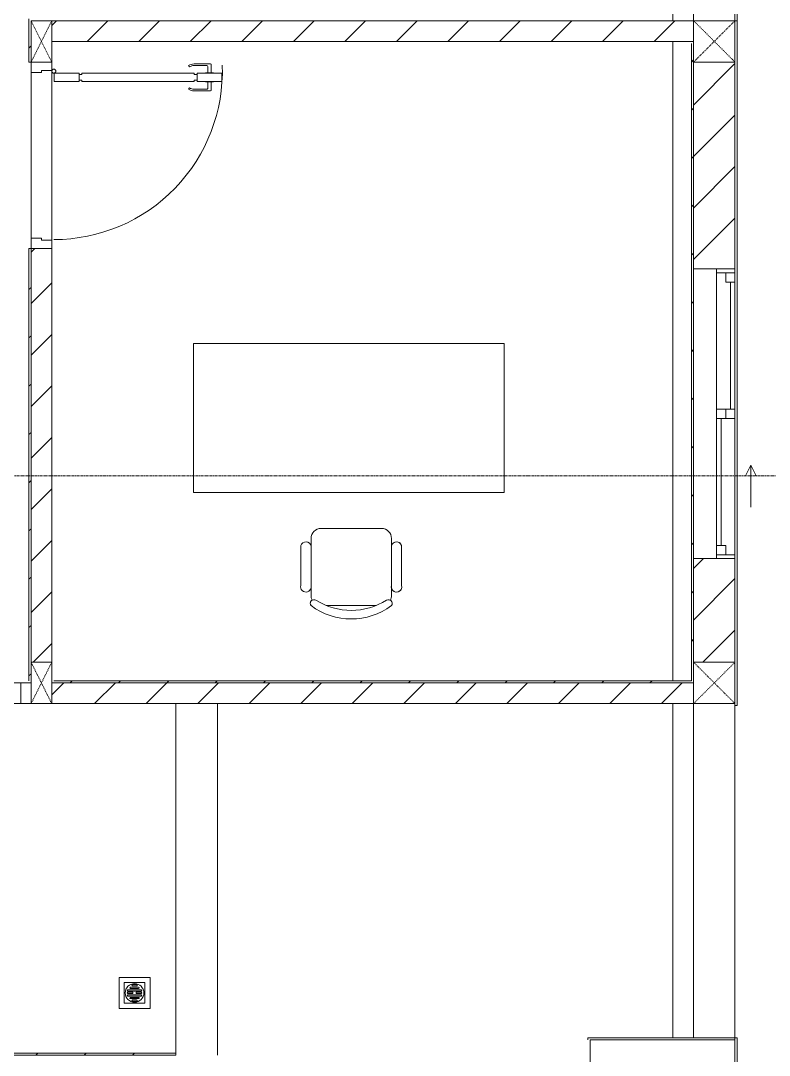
# Model space of a CAD drawing. Header units: millimetres. Extents: x 5357 to 201988, y -16345 to 109895.
# Drawn here: x 123803 to 127418, y 25637 to 30637 of the extents above; entities that cross this region are included whole.
import ezdxf

# ---------------------------------------------------------------- set-up
doc = ezdxf.new("R2010")
doc.units = ezdxf.units.MM
doc.linetypes.add('Dash', pattern=[6, 3, -3])
doc.linetypes.add('Grid Line', pattern=[22.225, 12.7, -3.175, 3.175, -3.175])
for name, color, linetype, lineweight in [('0-1', 7, 'Continuous', 5), ('A-CLNG', 13, 'Continuous', 9), ('A-DETL-GENF-1', 53, 'Continuous', 9), ('A-DETL-THIN', 151, 'Continuous', 9), ('A-DOOR-1', 53, 'Continuous', 9), ('A-FLOR-1', 10, 'Continuous', 9), ('A-FLOR-2', 53, 'Continuous', 9), ('A-GLAZ', 151, 'Continuous', 9), ('A-WALL', 113, 'Continuous', 9), ('A-WALL-1', 9, 'Continuous', 18), ('A-WALL-2', 53, 'Continuous', 9), ('A-WALL-4', 113, 'Continuous', 18), ('A-WALL-PATT-1', 10, 'Continuous', 9), ('A-WALL-PATT-2', 53, 'Continuous', 9), ('A-WALL-PATT-3', 111, 'Continuous', 9), ('G-IMPT', 8, 'Continuous', 9), ('I-FURN', 30, 'Continuous', 9), ('I-FURN-1', 53, 'Continuous', 9), ('I-WALL-1', 9, 'Continuous', 18), ('I-WALL-3', 2, 'Continuous', 18), ('M-EQPM', 50, 'Continuous', 9), ('S-COLS', 52, 'Continuous', 9), ('S-COLS-2', 9, 'Continuous', 18), ('S-COLS-4', 53, 'Continuous', 9), ('S-COLS-5', 52, 'Continuous', 18), ('S-COLS-6', 52, 'Dash', 9), ('S-COLS-HDLN', 52, 'Dash', 9), ('S-COLS-HDLN-1', 53, 'Dash', 9), ('S-GRID-1', 1, 'Grid Line', 9)]:
    doc.layers.add(name, color=color, linetype=linetype, lineweight=lineweight)
pattern_1 = [(45, (0, 0), (-124.4508, 124.4508), [])]
pattern_2 = [(45, (0, 0), (-116.67262, 116.67262), [])]

# ---------------------------------------------------------------- blocks, each defined once
blk = doc.blocks.new('NCV_TKTC_KET CAU_rvt-1-TKCS_MB SÂN ĐƯỜNG NỘI BỘ')
at = {"layer": 'A-FLOR-1'}
for p, q in [((123852.6, 27336.9), (123802.6, 27336.9)), ((123802.6, 27336.9), (123852.6, 27336.9)), ((123852.6, 27336.9), (123802.6, 27336.9)), ((123948, 27336.9), (123852.9, 27336.9)), ((123852.9, 27336.9), (123948, 27336.9)), ((123948, 27336.9), (123852.9, 27336.9)), ((123952.6, 27336.9), (123948, 27336.9)), ((123948, 27336.9), (123952.6, 27336.9)), ((123952.6, 27336.9), (123948, 27336.9)), ((124552.6, 27336.9), (123952.6, 27336.9)), ((123952.6, 27336.9), (124552.6, 27336.9)), ((124552.6, 27336.9), (123952.6, 27336.9)), ((127052.6, 27336.9), (124752.6, 27336.9)), ((124752.6, 27336.9), (127052.6, 27336.9)), ((125190.1, 27336.9), (124752.6, 27336.9))]:
    blk.add_line(p, q, dxfattribs=at)
at = {"layer": 'A-FLOR-2'}
blk.add_line((127252.6, 25721.8), (127252.6, 27336.9), dxfattribs=at)
at = {"layer": 'S-COLS-2'}
for p, q in [((127252.6, 25711.9), (126552.6, 25711.9)), ((126552.6, 25711.9), (126552.6, 25361.9)), ((127252.6, 25361.9), (127252.6, 25711.9))]:
    blk.add_line(p, q, dxfattribs=at)
blk = doc.blocks.new('DOOR_CW_01 CANH MO-PANEL KINH - DIW_01-900x2200-CỬA GỖ VÂN LAMINATE-553393-TKCS_MB SÂN ĐƯỜNG NỘI BỘ')
at = {"layer": 'A-DETL-GENF-1'}
for p, q in [((-397, 872), (-357, 872)), ((-397, 752), (-397, 872)), ((-357, 872), (-357, 752)), ((-442, 737), (-442, 816.5)), ((-399, 820.5), (-438, 820.5)), ((-399, 803.5), (-430, 803.5)), ((-399, 831.8), (-397, 831.8)), ((-399, 792.2), (-399, 831.8)), ((-397, 792.2), (-397, 831.8)), ((-357, 792.2), (-357, 831.8)), ((-355, 831.8), (-357, 831.8)), ((-355, 792.2), (-355, 831.8)), ((-355, 820.5), (-316, 820.5)), ((-355, 803.5), (-324, 803.5)), ((-312, 737), (-312, 816.5)), ((-434, 799.5), (-434, 737)), ((-397, 792.2), (-399, 792.2)), ((-357, 752), (-397, 752)), ((-363, 752), (-391, 752)), ((-391, 752), (-391, 738)), ((-363, 738), (-363, 752)), ((-357, 792.2), (-355, 792.2)), ((-320, 799.5), (-320, 737)), ((-433.9, 711.2), (-427.3, 715.8)), ((-397, 738), (-391, 738)), ((-397, 738), (-397, 196)), ((-357, 738), (-363, 738)), ((-357, 196), (-357, 738)), ((-320.1, 711.2), (-326.7, 715.8)), ((-397, 196), (-391, 196)), ((-357, 182), (-397, 182)), ((-397, 182), (-397, 62)), ((-391, 196), (-391, 182)), ((-391, 182), (-363, 182)), ((-357, 196), (-363, 196)), ((-363, 182), (-363, 196)), ((-357, 62), (-357, 182)), ((-397, 62), (-357, 62))]:
    blk.add_line(p, q, dxfattribs=at)
blk.add_circle((-407, 60), 10, dxfattribs=at)
for centre, radius, start, end in [((-407, 60), 814, 360, 92), ((-438, 816.5), 4, 90, 180), ((-430, 799.5), 4, 90, 180), ((-324, 799.5), 4, 360, 90), ((-316, 816.5), 4, 0, 90), ((-397, 737), 45, 180, 215), ((-397, 737), 37, 180, 215), ((-357, 737), 37, 325, 0), ((-357, 737), 45, 325, 0)]:
    blk.add_arc(centre, radius, start, end, dxfattribs=at)
at = {"layer": 'A-DOOR-1'}
for p, q in [((-410, 50), (-450, 50)), ((-450, 50), (-450, -50)), ((-410, 0), (-410, 50)), ((-400, 0), (-410, 0)), ((-407, 50), (-382, 50)), ((-400, -50), (-400, 0)), ((410, 0), (400, 0)), ((400, 0), (400, -50)), ((450, 50), (410, 50)), ((410, 50), (410, 0)), ((450, -50), (450, 50)), ((-450, -50), (-400, -50)), ((400, -50), (450, -50))]:
    blk.add_line(p, q, dxfattribs=at)
blk = doc.blocks.new('BAN LV A - BAN LV A_dwg_ban hoc2-348006-TKCS_MB SÂN ĐƯỜNG NỘI BỘ')
at = {"layer": 'I-FURN'}
for p, q in [((145.8, 437.4), (-145.8, 437.4)), ((-243, 354.4), (-243, 162)), ((-194.4, 388.8), (-194.4, 113.4)), ((194.4, 113.4), (194.4, 388.8)), ((194.4, 351.4), (194.4, 150.8)), ((243.7, 162), (243.7, 354.4)), ((-120.5, 64.8), (120.5, 64.8))]:
    blk.add_line(p, q, dxfattribs=at)
at = {"layer": 'I-FURN', "flags": 128}
blk.add_lwpolyline([(-737.8, 610.5), (-737.8, 1330.5), (-154.9, 1330.5), (762.2, 1330.5), (762.2, 610.5)], close=True, dxfattribs=at)
at = {"layer": 'I-FURN'}
for centre, radius, start, end in [((-145.8, 388.8), 48.6, 90, 180), ((145.8, 388.8), 48.6, 360, 90), ((-218.7, 347.3), 25.3, 343.7398, 163.7398), ((219.4, 347.3), 25.3, 16.2602, 170.7054), ((-218.7, 154.9), 25.3, 163.7398, 16.2602), ((219.4, 154.9), 25.3, 189.2946, 16.2602), ((-145.8, 113.4), 48.6, 180, 207.5844), ((145.8, 113.4), 48.6, 332.4156, 0), ((-180.2, 75.4), 17.8, 57.9726, 216.6901), ((0, 324), 324, 233.1301, 306.8699), ((0, 359.3), 318.2, 237.5758, 302.4242), ((180.2, 75.4), 17.8, 323.3099, 122.0274)]:
    blk.add_arc(centre, radius, start, end, dxfattribs=at)
blk = doc.blocks.new('BAN LV A - BAN LV A_dwg-348005-TKCS_MB SÂN ĐƯỜNG NỘI BỘ')
at = {"extrusion": (0, 0, -1), "zscale": -1, "rotation": 180}
blk.add_blockref('BAN LV A - BAN LV A_dwg_ban hoc2-348006-TKCS_MB SÂN ĐƯỜNG NỘI BỘ', (-729, 1383.7), dxfattribs=at)
blk = doc.blocks.new('BAN LV A - BAN LV A-348231-TKCS_MB SÂN ĐƯỜNG NỘI BỘ')
at = {"layer": 'I-FURN-1'}
for p, q in [((534.6, 1270.3), (534.6, 1235.9)), ((923.4, 1232.9), (923.4, 1270.3)), ((486, 1221.7), (486, 1029.3)), ((972.7, 1029.3), (972.7, 1221.7)), ((534.6, 1029.3), (534.6, 994.9)), ((923.4, 994.9), (923.4, 1032.3)), ((583.2, 946.3), (874.8, 946.3)), ((1491.2, 773.2), (-8.8, 773.2)), ((-8.8, 773.2), (-8.8, 53.2)), ((1491.2, 53.2), (1491.2, 773.2)), ((-8.8, 53.2), (1491.2, 53.2))]:
    blk.add_line(p, q, dxfattribs=at)
for centre, radius, start, end in [((729, 1059.7), 324, 53.1301, 126.8699), ((548.9, 1308.3), 17.8, 143.3099, 240.596), ((909.2, 1308.3), 17.8, 299.404, 36.6901), ((510.3, 1228.8), 25.3, 16.2602, 196.2602), ((583.2, 1270.3), 48.6, 152.4156, 180), ((874.8, 1270.3), 48.6, 360, 27.5844), ((948.4, 1228.8), 25.3, 343.7398, 170.7054), ((510.3, 1036.4), 25.3, 196.2602, 343.7398), ((948.4, 1036.4), 25.3, 189.2946, 343.7398), ((583.2, 994.9), 48.6, 180, 270), ((874.8, 994.9), 48.6, 270, 360)]:
    blk.add_arc(centre, radius, start, end, dxfattribs=at)
blk.add_blockref('BAN LV A - BAN LV A_dwg-348005-TKCS_MB SÂN ĐƯỜNG NỘI BỘ', (0, 0))
blk = doc.blocks.new('G1_SOF - BO TRU - 100x200-V106-TKCS_MB SÂN ĐƯỜNG NỘI BỘ')
at = {"layer": 'S-COLS-2'}
for p, q in [((50, 100), (-50, 100)), ((-50, 100), (-50, -100)), ((50, -100), (50, 100)), ((-50, -100), (50, -100))]:
    blk.add_line(p, q, dxfattribs=at)
at = {"layer": 'S-COLS-HDLN-1'}
for p, q in [((50, 100), (-50, -100)), ((-50, 100), (50, -100))]:
    blk.add_line(p, q, dxfattribs=at)
blk = doc.blocks.new('DOOR_CW_01 CANH MO-PANEL KINH - DIG_01-900x2200-CỬA NHÔM KÍNH-400860-TKCS_MB SÂN ĐƯỜNG NỘI BỘ')
at = {"layer": 'A-DETL-GENF-1'}
for p, q in [((-397, -182), (-397, -62)), ((-397, -62), (-357, -62)), ((-357, -62), (-357, -182)), ((-357, -182), (-397, -182)), ((-397, -196), (-391, -196)), ((-397, -738), (-397, -196)), ((-391, -196), (-391, -182)), ((-391, -182), (-363, -182)), ((-363, -182), (-363, -196)), ((-357, -196), (-363, -196)), ((-357, -196), (-357, -738)), ((-442, -737), (-442, -816.5)), ((-434, -799.5), (-434, -737)), ((-433.9, -711.2), (-427.3, -715.8)), ((-397, -738), (-391, -738)), ((-391, -752), (-391, -738)), ((-357, -738), (-363, -738)), ((-363, -738), (-363, -752)), ((-320.1, -711.2), (-326.7, -715.8)), ((-320, -799.5), (-320, -737)), ((-312, -737), (-312, -816.5)), ((-399, -792.2), (-399, -831.8)), ((-397, -792.2), (-399, -792.2)), ((-357, -752), (-397, -752)), ((-397, -752), (-397, -872)), ((-397, -792.2), (-397, -831.8)), ((-363, -752), (-391, -752)), ((-357, -872), (-357, -752)), ((-357, -792.2), (-357, -831.8)), ((-357, -792.2), (-355, -792.2)), ((-355, -792.2), (-355, -831.8)), ((-399, -820.5), (-438, -820.5)), ((-399, -803.5), (-430, -803.5)), ((-399, -831.8), (-397, -831.8)), ((-355, -831.8), (-357, -831.8)), ((-355, -803.5), (-324, -803.5)), ((-355, -820.5), (-316, -820.5)), ((-397, -872), (-357, -872))]:
    blk.add_line(p, q, dxfattribs=at)
blk.add_circle((-407, -60), 10, dxfattribs=at)
for centre, radius, start, end in [((-407, -60), 814, 268, 0), ((-397, -737), 45, 145, 180), ((-397, -737), 37, 145, 180), ((-357, -737), 37, 0, 35), ((-357, -737), 45, 360, 35), ((-430, -799.5), 4, 180, 270), ((-324, -799.5), 4, 270, 0), ((-438, -816.5), 4, 180, 270), ((-316, -816.5), 4, 270, 0)]:
    blk.add_arc(centre, radius, start, end, dxfattribs=at)
at = {"layer": 'A-DOOR-1'}
for p, q in [((-450, -50), (-450, 50)), ((-450, 50), (-400, 50)), ((-400, 50), (-400, 0)), ((400, 0), (400, 50)), ((400, 50), (450, 50)), ((450, 50), (450, -50)), ((-410, -50), (-450, -50)), ((-410, 0), (-410, -50)), ((-400, 0), (-410, 0)), ((-407, -50), (-382, -50)), ((410, 0), (400, 0)), ((410, -50), (410, 0)), ((450, -50), (410, -50))]:
    blk.add_line(p, q, dxfattribs=at)
blk = doc.blocks.new('NCV_TKTC_TANG 1_rvt-1-TKCS_MB SÂN ĐƯỜNG NỘI BỘ')
at = {"layer": 'A-WALL-PATT-1'}
h = blk.add_hatch(dxfattribs=at)
h.set_pattern_fill('FP_1', color=256, style=0, pattern_type=2)
h.set_pattern_definition(pattern_1)
h.paths.add_polyline_path([(126400.6, 30536.9), (127052.6, 30537.4), (127052.6, 30636.9), (123952.6, 30636.9), (123952.6, 30536.9), (126137, 30536.9)])
h = blk.add_hatch(dxfattribs=at)
h.set_pattern_fill('FP_1', color=256, style=0, pattern_type=2)
h.set_pattern_definition(pattern_1)
h.paths.add_polyline_path([(123852.6, 27537.4), (123952.6, 27537.4), (123952.6, 29536.5), (123852.6, 29536.5), (123852.6, 27768.2)])
h.paths.add_polyline_path([(123952.6, 30436.5), (123952.6, 30436.9), (123902.6, 30436.5)])
h = blk.add_hatch(dxfattribs=at)
h.set_pattern_fill('FP_1', color=256, style=0, pattern_type=2)
h.set_pattern_definition(pattern_1)
h.paths.add_polyline_path([(123952.6, 27336.9), (127052.6, 27336.9), (127052.6, 27436.9), (123952.6, 27436.9)])
at = {"layer": 'A-WALL-PATT-2'}
h = blk.add_hatch(dxfattribs=at)
h.set_pattern_fill('FP_2', color=256, style=0, pattern_type=2)
h.set_pattern_definition(pattern_2)
h.paths.add_polyline_path([(123852.6, 27436.9), (123852.6, 29536.5), (123842.6, 29536.5), (123842.6, 27436.9), (123847.5, 27436.9)])
h.paths.add_polyline_path([(123842.6, 30436.5), (123852.6, 30436.9), (123850.8, 30646.9), (123842.6, 30646.9), (123842.6, 30436.9)])
h = blk.add_hatch(dxfattribs=at)
h.set_pattern_fill('FP_2', color=256, style=0, pattern_type=2)
h.set_pattern_definition(pattern_2)
h.paths.add_polyline_path([(127042.6, 27446.9), (127052.6, 27446.9), (127052.6, 30536.9), (127042.6, 30536.9), (127042.6, 27494.5)])
h = blk.add_hatch(dxfattribs=at)
h.set_pattern_fill('FP_2', color=256, style=0, pattern_type=2)
h.set_pattern_definition(pattern_2)
h.paths.add_polyline_path([(126952.6, 27436.9), (127052.6, 27436.9), (127052.6, 27446.9), (123952.6, 27446.9), (123952.6, 27436.9), (126885.8, 27436.9)])
h = blk.add_hatch(dxfattribs=at)
h.set_pattern_fill('FP_2', color=256, style=0, pattern_type=2)
h.set_pattern_definition(pattern_2)
h.paths.add_polyline_path([(123374.5, 25636.9), (124552.6, 25636.9), (124552.6, 25646.9), (123352.6, 25646.9), (123352.6, 25636.9)])
at = {"layer": 'A-FLOR-1'}
for p, q in [((123952.6, 30636.9), (123852.6, 30636.9)), ((125852.6, 30636.9), (123952.6, 30636.9)), ((123852.6, 30436.5), (123852.6, 30386.5)), ((123852.6, 30386.5), (123852.6, 29586.5)), ((123842.6, 27436.9), (123802.6, 27436.9))]:
    blk.add_line(p, q, dxfattribs=at)
at = {"layer": 'A-FLOR-2'}
blk.add_line((123852.6, 29586.5), (123852.6, 30386.5), dxfattribs=at)
at = {"layer": 'A-WALL-1'}
for p, q in [((127052.6, 30636.9), (123952.6, 30636.9)), ((127052.6, 30536.9), (127052.6, 30636.9)), ((123952.6, 30536.9), (127052.6, 30536.9)), ((123852.6, 27537.4), (123952.6, 27537.4)), ((123852.6, 27436.9), (123842.6, 27436.9)), ((127052.6, 27436.9), (123952.6, 27436.9)), ((127052.6, 27336.9), (127052.6, 27436.9)), ((123952.6, 27336.9), (127052.6, 27336.9))]:
    blk.add_line(p, q, dxfattribs=at)
at = {"layer": 'A-WALL-2'}
for p, q in [((123852.6, 29586.5), (123852.6, 30386.5)), ((123952.6, 30396.5), (123952.6, 29576.5)), ((123852.6, 29536.5), (123852.6, 27537.4)), ((123852.6, 27537.4), (123852.6, 29536.5)), ((123952.6, 27537.4), (123952.6, 29536.5)), ((123842.6, 27436.9), (123802.6, 27436.9)), ((123802.6, 27336.9), (123852.6, 27336.9)), ((124552.6, 25646.9), (124552.6, 27336.9)), ((124752.6, 27336.9), (124752.6, 25636.9))]:
    blk.add_line(p, q, dxfattribs=at)
at = {"layer": 'I-WALL-1'}
for p, q in [((123842.6, 30646.9), (123842.6, 30436.5)), ((127052.6, 30536.9), (127042.6, 30536.9)), ((127042.6, 30526.9), (127042.6, 27446.9)), ((127052.6, 29437.4), (127052.6, 30536.9)), ((123842.6, 30436.5), (123852.6, 30436.5)), ((123852.6, 29536.5), (123842.6, 29536.5)), ((123842.6, 29536.5), (123842.6, 27446.9)), ((127052.6, 27446.9), (127052.6, 28037.4)), ((123842.6, 27436.9), (123852.6, 27436.9)), ((123952.6, 27436.9), (127052.6, 27436.9)), ((127042.6, 27446.9), (123962.6, 27446.9)), ((127052.6, 27436.9), (127052.6, 27446.9)), ((123352.6, 25636.9), (124552.6, 25636.9)), ((124552.6, 25646.9), (123362.6, 25646.9)), ((124552.6, 25636.9), (124552.6, 25646.9))]:
    blk.add_line(p, q, dxfattribs=at)
at = {"layer": 'A-DOOR-1', "rotation": 269.9999999999996}
blk.add_blockref('DOOR_CW_01 CANH MO-PANEL KINH - DIW_01-900x2200-CỬA GỖ VÂN LAMINATE-553393-TKCS_MB SÂN ĐƯỜNG NỘI BỘ', (123902.6, 29986.5), dxfattribs=at)
at = {"layer": 'A-DOOR-1'}
blk.add_blockref('DOOR_CW_01 CANH MO-PANEL KINH - DIG_01-900x2200-CỬA NHÔM KÍNH-400860-TKCS_MB SÂN ĐƯỜNG NỘI BỘ', (123352.6, 27386.9), dxfattribs=at)
at = {"layer": 'I-FURN-1', "rotation": 180}
blk.add_blockref('BAN LV A - BAN LV A-348231-TKCS_MB SÂN ĐƯỜNG NỘI BỘ', (126128.2, 29129.7), dxfattribs=at)
at = {"layer": 'S-COLS-4', "rotation": 180}
for p in [(123902.6, 30536.9), (123902.6, 27436.9)]:
    blk.add_blockref('G1_SOF - BO TRU - 100x200-V106-TKCS_MB SÂN ĐƯỜNG NỘI BỘ', p, dxfattribs=at)
blk = doc.blocks.new('1_FAMILY RVT - W01-WxH 1400x1400xmm-389822-TKCS_MB SÂN ĐƯỜNG NỘI BỘ')
at = {"layer": 'A-GLAZ'}
for p, q in [((248.4, 172.39), (299.2, 197.79)), ((248.4, 172.39), (299.2, 146.99)), ((248.4, 172.39), (451.6, 172.39)), ((-700, 96.19), (-700, -103.81)), ((700, 96.19), (-700, 96.19)), ((-700, 96.19), (-636.5, 96.19)), ((-680.95, 96.19), (-680.95, 7.29)), ((-636.5, 51.74), (-680.95, 51.74)), ((-636.5, 96.19), (-22.225, 96.19)), ((-636.5, 96.19), (-636.5, 51.74)), ((-636.5, 73.965), (-22.225, 73.965)), ((-22.225, 7.29), (-22.225, 96.19)), ((-22.225, 96.19), (22.225, 96.19)), ((22.225, 51.74), (-22.225, 51.74)), ((22.225, 96.19), (680.95, 96.19)), ((22.225, 96.19), (22.225, 7.29)), ((636.5, 51.74), (636.5, 7.29)), ((680.95, 51.74), (636.5, 51.74)), ((680.95, 96.19), (700, 96.19)), ((680.95, 96.19), (680.95, 7.29)), ((700, -103.81), (700, 96.19)), ((-700, 7.29), (-680.95, 7.29)), ((-680.95, 7.29), (-22.225, 7.29)), ((-22.225, 7.29), (22.225, 7.29)), ((22.225, 29.515), (636.5, 29.515)), ((22.225, 7.29), (636.5, 7.29)), ((636.5, 7.29), (700, 7.29)), ((-700, -103.81), (700, -103.81))]:
    blk.add_line(p, q, dxfattribs=at)
blk = doc.blocks.new('TKTC_XREF_251221_MB TANG 1 - TKTC_XREF_260130_MB TANG 1_dwg_THU NUOC - THU NUOC-444531-TKCS_MB TẦNG 1-4202124-TKCS_MB SÂN ĐƯỜNG NỘI BỘ')
at = {"layer": 'M-EQPM'}
for p, q in [((-23.3, 10.8), (40.9, 10.8)), ((40.9, 4.8), (-23.3, 4.8)), ((-11, 23.3), (28.5, 23.3)), ((28.5, 17.3), (-11, 17.3)), ((-1.1, 35.6), (18.5, 35.6)), ((18.5, 29.6), (-1.1, 29.6)), ((-23.3, -13.6), (40.9, -13.6)), ((40.9, -19.6), (-23.3, -19.6)), ((-11, -26.1), (28.5, -26.1)), ((28.5, -32.1), (-11, -32.1)), ((-1.1, -38.5), (18.5, -38.5)), ((18.5, -44.5), (-1.1, -44.5))]:
    blk.add_line(p, q, dxfattribs=at)
at = {"layer": 'M-EQPM', "flags": 128}
for points in [[(83.7, -79.4), (83.7, 70.6), (-66.3, 70.6), (-66.3, -79.4)], [(58.7, -54.4), (58.7, 45.6), (-41.3, 45.6), (-41.3, -54.4)]]:
    blk.add_lwpolyline(points, close=True, dxfattribs=at)
for points in [[(-23.3, -1.2), (0.7, -1.2), (0.7, -7.2), (-23.3, -7.2)], [(40.9, -7.2), (16.7, -7.2), (16.7, -1.2), (40.9, -1.2)]]:
    blk.add_lwpolyline(points, dxfattribs=at)
at = {"layer": 'M-EQPM'}
for centre, radius, start, end in [((8.7, -4.4), 45, 360, 180), ((8.7, -4.4), 45, 360, 180), ((-23.3, 7.8), 3, 90, 270), ((-11, 20.3), 3, 90, 270), ((-1.1, 32.6), 3, 90, 270), ((18.5, 32.6), 3, 270, 90), ((28.5, 20.3), 3, 270, 90), ((40.9, 7.8), 3, 270, 90), ((8.7, -4.4), 45, 180, 360), ((8.7, -4.4), 45, 180, 360), ((-23.3, -4.2), 3, 90, 270), ((-23.3, -16.6), 3, 90, 270), ((-11, -29.1), 3, 90, 270), ((-1.1, -41.5), 3, 90, 270), ((18.5, -41.5), 3, 270, 90), ((28.5, -29.1), 3, 270, 90), ((40.9, -4.2), 3, 270, 90), ((40.9, -16.6), 3, 270, 90)]:
    blk.add_arc(centre, radius, start, end, dxfattribs=at)
blk = doc.blocks.new('TKTC_XREF_251221_MB TANG 1 - TKTC_XREF_260130_MB TANG 1_dwg-4202109-TKCS_MB SÂN ĐƯỜNG NỘI BỘ')
at = {"layer": 'G-IMPT'}
blk.add_line((-75899.1, -375624.9), (-75899.1, -374009.7), dxfattribs=at)
at = {"extrusion": (0, 0, -1), "zscale": -1}
blk.add_blockref('TKTC_XREF_251221_MB TANG 1 - TKTC_XREF_260130_MB TANG 1_dwg_THU NUOC - THU NUOC-444531-TKCS_MB TẦNG 1-4202124-TKCS_MB SÂN ĐƯỜNG NỘI BỘ', (78790.5, -375403.7), dxfattribs=at)
blk = doc.blocks.new('TKTC_XREF_251221_MB TANG 1 - TKTC_XREF_251221_MB TANG 1-2038492-TKCS_MB SÂN ĐƯỜNG NỘI BỘ')
blk.add_blockref('TKTC_XREF_251221_MB TANG 1 - TKTC_XREF_260130_MB TANG 1_dwg-4202109-TKCS_MB SÂN ĐƯỜNG NỘI BỘ', (169499.1, 384109.7))
blk = doc.blocks.new('G1_SOF - BO TRU - 200x200-3051103-TKCS_MB SÂN ĐƯỜNG NỘI BỘ')
at = {"layer": 'S-COLS-HDLN'}
for p, q in [((-100, -100), (100, 100)), ((100, -100), (-100, 100))]:
    blk.add_line(p, q, dxfattribs=at)

msp = doc.modelspace()

# ---------------------------------------------------------------- hatches: boundary and pattern name
at = {"layer": 'A-WALL-PATT-3'}
h = msp.add_hatch(dxfattribs=at)
h.set_pattern_fill('FP_1', color=256, style=0, pattern_type=2)
h.set_pattern_definition(pattern_1)
h.paths.add_polyline_path([(127252.6, 27536.9), (127252.5, 28037.4), (127052.6, 28037.4), (127052.6, 27536.9), (127252.5, 27536.9)])
h.paths.add_polyline_path([(127252.5, 29437.4), (127252.6, 29437.4), (127252.5, 30437.4), (127052.6, 30437.4), (127052.6, 29437.4)])

# ---------------------------------------------------------------- linework, layer by layer
at = {"layer": 'A-CLNG'}
for p, q in [((126952.6, 30636.9), (126952.6, 31786.9)), ((126952.6, 27446.9), (126952.6, 30536.9)), ((126952.6, 25721.9), (126952.6, 27336.9))]:
    msp.add_line(p, q, dxfattribs=at)
at = {"layer": 'A-DETL-THIN'}
for p, q in [((127252.6, 17236.9), (127252.6, 78235.3)), ((127252.6, 33837.4), (127252.6, 17236.9))]:
    msp.add_line(p, q, dxfattribs=at)
at = {"layer": 'A-WALL'}
for p, q in [((127052.6, 30637.4), (127052.6, 33476.9)), ((127052.6, 30637.4), (127052.6, 33476.9)), ((127252.6, 30637.4), (127252.6, 33486.9)), ((127262.6, 33486.9), (127262.6, 30637.4)), ((127252.6, 30437.4), (127052.6, 30437.4)), ((127252.6, 30437.4), (127252.6, 29437.4)), ((127252.6, 28037.4), (127252.6, 27536.9)), ((127052.6, 27536.9), (127252.6, 27536.9)), ((127052.6, 25721.9), (127052.6, 27336.9)), ((127252.6, 27336.9), (127252.6, 25721.8))]:
    msp.add_line(p, q, dxfattribs=at)
at = {"layer": 'A-WALL-4'}
for p, q in [((127252.6, 30637.4), (127252.6, 30437.4)), ((127262.6, 30637.4), (127252.6, 30637.4)), ((127262.6, 27326.9), (127262.6, 30637.4)), ((127052.6, 30437.4), (127052.6, 29437.4)), ((127052.6, 28037.4), (127052.6, 27536.9)), ((127252.6, 27536.9), (127252.6, 27336.9)), ((127252.6, 27326.9), (127262.6, 27326.9)), ((127252.6, 25711.9), (127252.6, 25361.9)), ((127262.6, 25361.9), (127262.6, 25711.9))]:
    msp.add_line(p, q, dxfattribs=at)
at = {"layer": 'I-WALL-3'}
for p, q in [((127262.6, 25721.9), (126542.6, 25721.9)), ((126542.6, 25721.9), (126542.6, 25711.9)), ((126552.6, 25711.9), (127252.6, 25711.9)), ((127262.6, 25711.9), (127262.6, 25721.9))]:
    msp.add_line(p, q, dxfattribs=at)
at = {"layer": 'S-COLS'}
for p, q in [((127052.6, 30437.4), (127252.6, 30437.4)), ((127252.6, 27536.9), (127052.6, 27536.9))]:
    msp.add_line(p, q, dxfattribs=at)
at = {"layer": 'S-COLS-5'}
for p, q in [((127252.6, 30637.4), (127052.6, 30637.4)), ((127052.6, 30637.4), (127052.6, 30437.4)), ((127252.6, 30437.4), (127252.6, 30637.4)), ((127052.6, 27536.9), (127052.6, 27336.9)), ((127252.6, 27336.9), (127252.6, 27536.9)), ((127052.6, 27336.9), (127252.6, 27336.9))]:
    msp.add_line(p, q, dxfattribs=at)
at = {"layer": 'S-GRID-1'}
for p, q in [((127252.6, 20960.6), (127252.6, 80482.7)), ((131551.8, 28436.9), (29351.8, 28436.9))]:
    msp.add_line(p, q, dxfattribs=at)

# ---------------------------------------------------------------- block references
at = {"layer": '0-1'}
for name in ['NCV_TKTC_KET CAU_rvt-1-TKCS_MB SÂN ĐƯỜNG NỘI BỘ', 'NCV_TKTC_TANG 1_rvt-1-TKCS_MB SÂN ĐƯỜNG NỘI BỘ']:
    msp.add_blockref(name, (0, 0), dxfattribs=at)
at = {"layer": 'A-GLAZ', "rotation": 270}
msp.add_blockref('1_FAMILY RVT - W01-WxH 1400x1400xmm-389822-TKCS_MB SÂN ĐƯỜNG NỘI BỘ', (127156.4, 28737.4), dxfattribs=at)
at = {"layer": 'M-EQPM'}
msp.add_blockref('TKTC_XREF_251221_MB TANG 1 - TKTC_XREF_251221_MB TANG 1-2038492-TKCS_MB SÂN ĐƯỜNG NỘI BỘ', (33652.6, 17236.9), dxfattribs=at)
at = {"layer": 'S-COLS-6', "rotation": 180}
for p in [(127152.6, 30537.4), (127152.6, 27436.9)]:
    msp.add_blockref('G1_SOF - BO TRU - 200x200-3051103-TKCS_MB SÂN ĐƯỜNG NỘI BỘ', p, dxfattribs=at)

doc.saveas('drawing.dxf')
